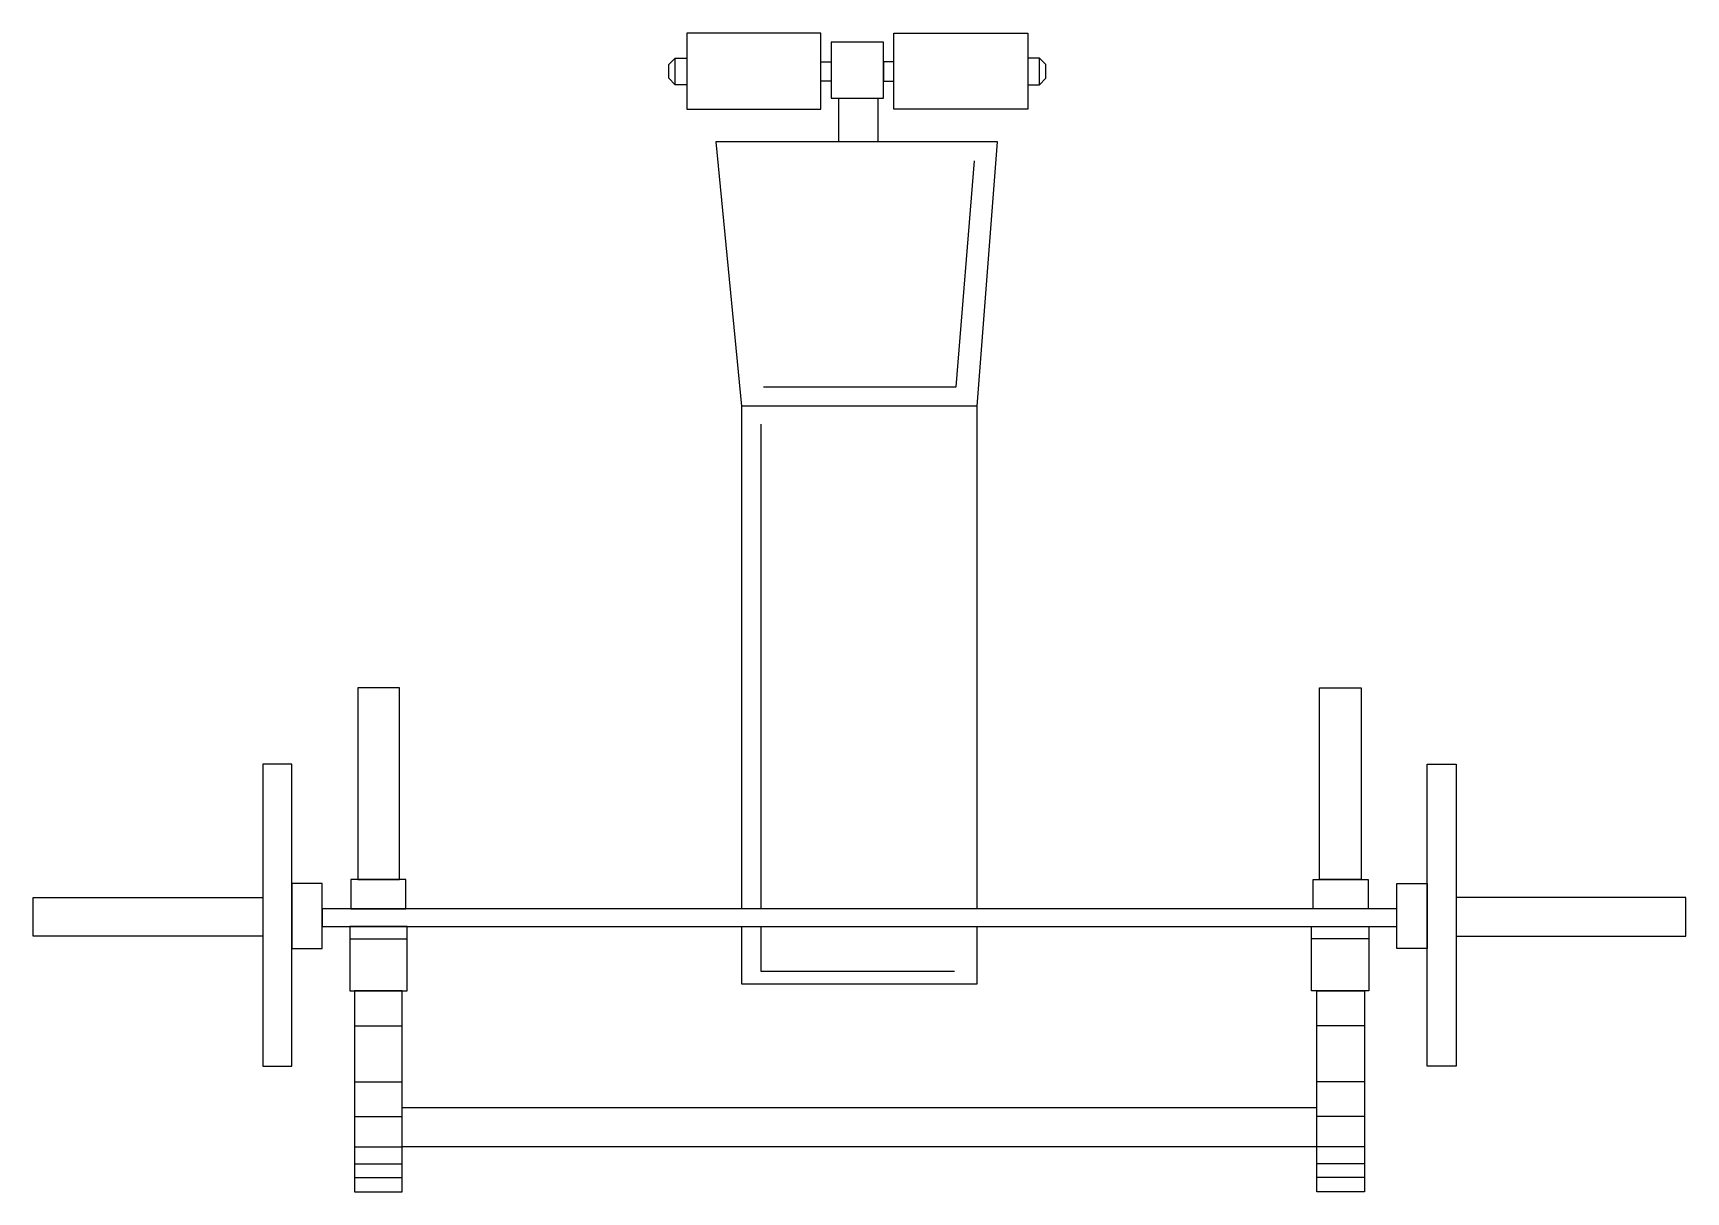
# Model space of a CAD drawing. Extents: x -181 to 2234, y 58 to 1751.
import ezdxf

# ---------------------------------------------------------------- set-up
doc = ezdxf.new("R2010")
doc.units = 0
doc.layers.add('KADRBM', color=7, linetype='CONTINUOUS')

msp = doc.modelspace()

# ---------------------------------------------------------------- linework, layer by layer
at = {"layer": 'KADRBM'}
for p, q in [((282.1, 427.9), (365.9, 427.9)), ((1771, 427.9), (1687.2, 427.9)), ((288.7, 300.6), (358.5, 300.6)), ((1764.5, 300.6), (1694.7, 300.6)), ((288.7, 219.1), (358.5, 219.1)), ((1764.5, 219.1), (1694.7, 219.1)), ((358.5, 181.5), (1694.7, 181.5)), ((288.7, 168.4), (358.5, 168.4)), ((1764.5, 168.4), (1694.7, 168.4)), ((288.7, 124), (358.5, 124)), ((1694.7, 124), (358.5, 124)), ((1764.5, 124), (1694.7, 124)), ((288.7, 99.3), (358.5, 99.3)), ((1764.5, 99.3), (1694.7, 99.3)), ((288.7, 79), (358.5, 79)), ((1764.5, 79), (1694.7, 79))]:
    msp.add_line(p, q, dxfattribs=at)
for points in [[(774.2, 1639.3), (970.1, 1639.3), (970.1, 1750.6), (774.2, 1750.6)], [(1272.6, 1639.3), (1076.7, 1639.3), (1076.7, 1750.6), (1272.6, 1750.6)], [(985, 1655.5), (1061.8, 1655.5), (1061.8, 1737.3), (985, 1737.3)], [(774.2, 1675.1), (757.1, 1675.1), (757.1, 1713.7), (774.2, 1713.7)], [(985, 1680.2), (970.1, 1680.2), (970.1, 1708.5), (985, 1708.5)], [(1061.8, 1680.2), (1076.7, 1680.2), (1076.7, 1708.5), (1061.8, 1708.5)], [(1272.6, 1675.1), (1289.7, 1675.1), (1289.7, 1713.7), (1272.6, 1713.7)], [(996.4, 1655.5), (1053.4, 1655.5), (1053.4, 1591.9), (996.4, 1591.9)], [(293.6, 514.5), (354.5, 514.5), (354.5, 794.4), (293.6, 794.4)], [(1759.6, 514.5), (1698.7, 514.5), (1698.7, 794.4), (1759.6, 794.4)], [(154.8, 241.6), (197.1, 241.6), (197.1, 682.8), (154.8, 682.8)], [(1898.3, 241.6), (1856.1, 241.6), (1856.1, 682.8), (1898.3, 682.8)], [(197.1, 413.7), (241.6, 413.7), (241.6, 508.5), (197.1, 508.5)], [(283.4, 471.4), (363.7, 471.4), (363.7, 514.5), (283.4, 514.5)], [(1769.8, 471.4), (1689.4, 471.4), (1689.4, 514.5), (1769.8, 514.5)], [(1856.1, 413.7), (1811.6, 413.7), (1811.6, 508.5), (1856.1, 508.5)], [(154.8, 431.7), (-180.9, 431.7), (-180.9, 488), (154.8, 488)], [(1898.3, 431.7), (2234.1, 431.7), (2234.1, 488), (1898.3, 488)], [(241.6, 445.7), (1811.6, 445.7), (1811.6, 471.4), (241.6, 471.4)], [(282.1, 352), (365.9, 352), (365.9, 445.7), (282.1, 445.7)], [(1771, 352), (1687.2, 352), (1687.2, 445.7), (1771, 445.7)], [(288.7, 58.1), (358.5, 58.1), (358.5, 352), (288.7, 352)], [(1764.5, 58.1), (1694.7, 58.1), (1694.7, 352), (1764.5, 352)]]:
    msp.add_lwpolyline(points, close=True, dxfattribs=at)
for points in [[(757.1, 1675.1), (748.1, 1684.9), (748.1, 1704.5), (757.1, 1713.7)], [(1289.7, 1675.1), (1298.7, 1684.9), (1298.7, 1704.5), (1289.7, 1713.7)], [(1198.3, 1205.8), (1228, 1591.9), (816.8, 1591.9), (854.1, 1205.8)], [(886.3, 1234), (1167.9, 1234), (1194.6, 1564.1)], [(1198.3, 471.4), (1198.3, 1205.8), (854.1, 1205.8), (854.1, 471.4)], [(882.9, 471.4), (882.9, 1179.4)], [(854.1, 445.7), (854.1, 362), (1198.3, 362), (1198.3, 445.7)], [(1165.3, 379.9), (882.9, 379.9), (882.9, 445.7)]]:
    msp.add_lwpolyline(points, dxfattribs=at)

doc.saveas('drawing.dxf')
